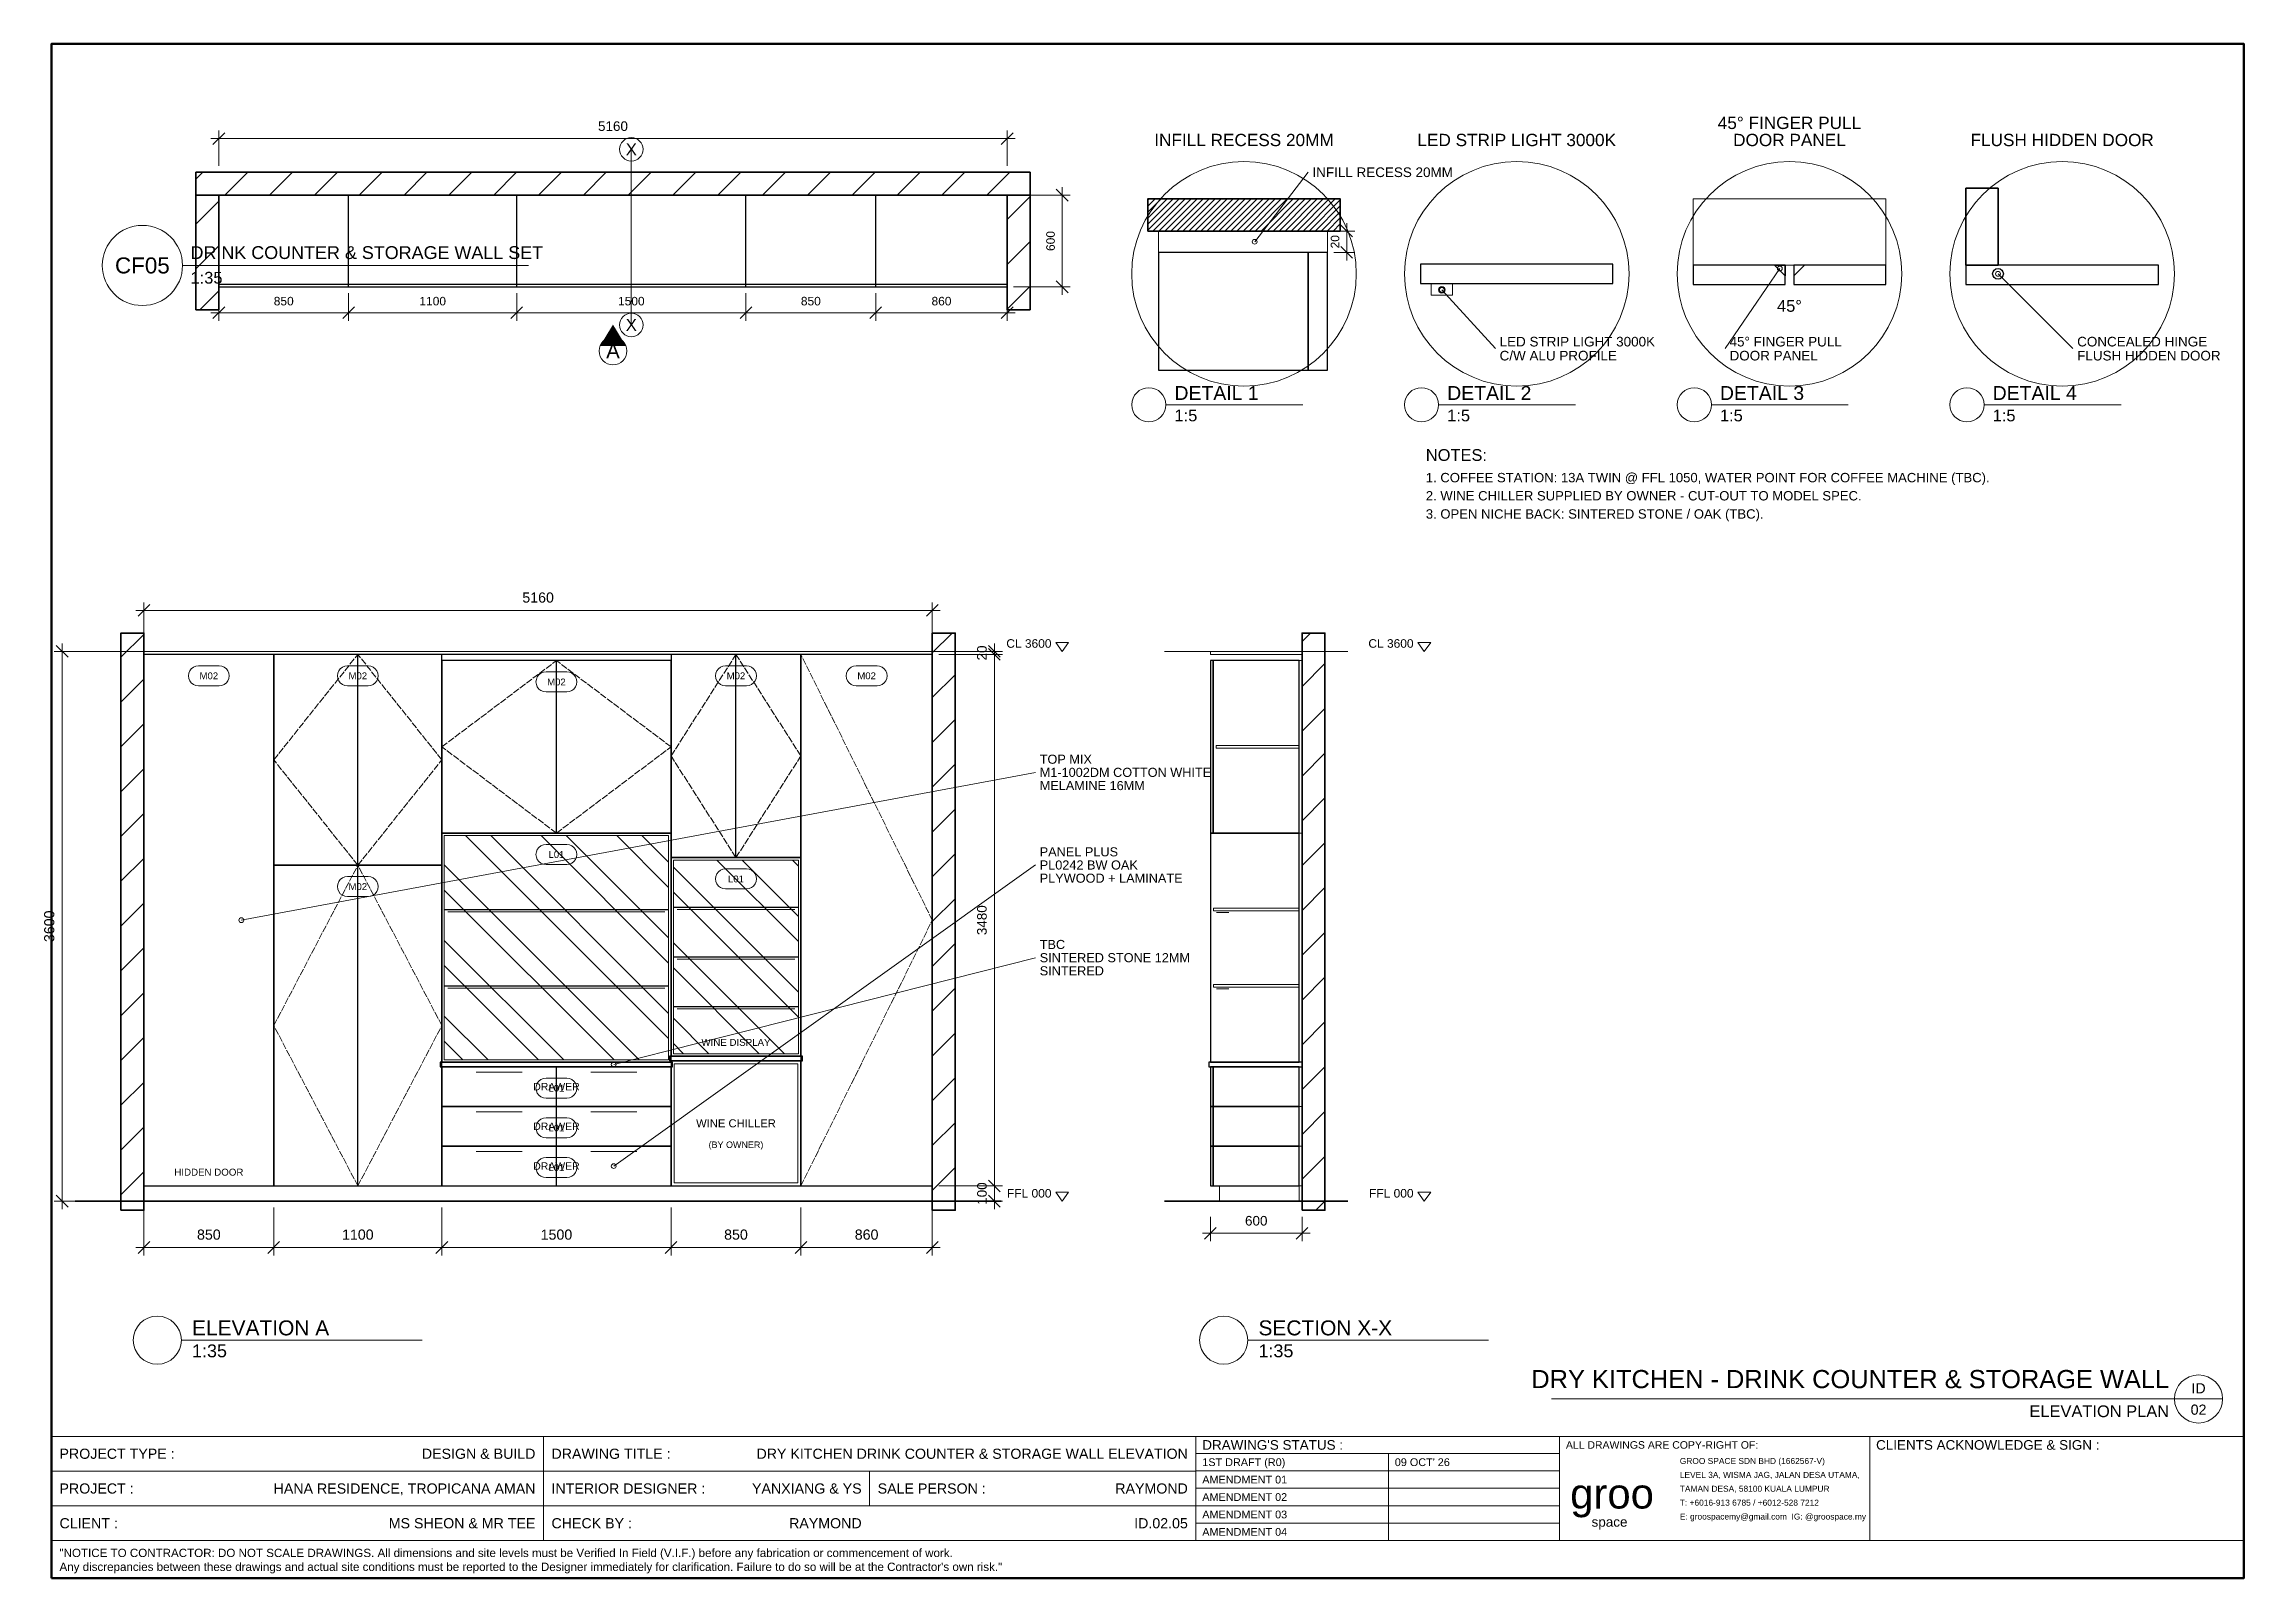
# Model space of a CAD drawing. Header units: millimetres. Extents: x 4 to 415, y 5 to 292.
import ezdxf
from ezdxf.enums import TextEntityAlignment as Align

# ---------------------------------------------------------------- set-up
doc = ezdxf.new("R2010")
doc.units = ezdxf.units.MM
doc.linetypes.add('DASHED', pattern=[1.524, 1.27, -0.254])
for name, color, linetype, lineweight in [('0-SHEET', 7, 'CONTINUOUS', 50), ('0-TITLE', 7, 'CONTINUOUS', 18), ('0-TITLE-TXT', 7, 'CONTINUOUS', 13), ('A-WALL', 250, 'CONTINUOUS', 35), ('I-CEIL', 7, 'CONTINUOUS', 18), ('I-DIM', 5, 'CONTINUOUS', 13), ('I-JOIN', 6, 'CONTINUOUS', 25), ('I-JOIN-ELEV', 7, 'CONTINUOUS', 25), ('I-JOIN-HATCH', 8, 'CONTINUOUS', 9), ('I-JOIN-HIDDEN', 6, 'DASHED', 13), ('I-JOIN-THIN', 7, 'CONTINUOUS', 13), ('I-LITE', 1, 'CONTINUOUS', 18), ('I-NOTE', 1, 'CONTINUOUS', 13), ('I-SYMB', 6, 'CONTINUOUS', 18), ('I-TAG', 5, 'CONTINUOUS', 13), ('I-TEXT', 7, 'CONTINUOUS', 13)]:
    doc.layers.add(name, color=color, linetype=linetype, lineweight=lineweight)
doc.styles.get("Standard").update_dxf_attribs({"font": 'arial.ttf'})

msp = doc.modelspace()

# ---------------------------------------------------------------- hatches: boundary and pattern name
at = {"layer": 'I-JOIN-HATCH'}
h = msp.add_hatch(dxfattribs=at)
h.set_pattern_fill('ANSI31', scale=1.8667)
h.paths.add_polyline_path([(32, 263.71), (188, 263.71), (188, 268), (32, 268)])
h = msp.add_hatch(dxfattribs=at)
h.set_pattern_fill('ANSI31', scale=1.8667)
h.paths.add_polyline_path([(32, 242.29), (36.29, 242.29), (36.29, 263.71), (32, 263.71)])
h = msp.add_hatch(dxfattribs=at)
h.set_pattern_fill('ANSI31', scale=1.8667)
h.paths.add_polyline_path([(183.71, 242.29), (188, 242.29), (188, 263.71), (183.71, 263.71)])
h = msp.add_hatch(dxfattribs=at)
h.set_pattern_fill('ANSI31', scale=0.25)
h.paths.add_polyline_path([(210, 257), (246, 257), (246, 263), (210, 263)])
h = msp.add_hatch(dxfattribs=at)
h.set_pattern_fill('ANSI31', scale=1.8667)
h.paths.add_polyline_path([(18, 73.79), (22.29, 73.79), (22.29, 181.79), (18, 181.79)])
h = msp.add_hatch(dxfattribs=at)
h.set_pattern_fill('ANSI31', scale=1.8667)
h.paths.add_polyline_path([(169.71, 73.79), (174, 73.79), (174, 181.79), (169.71, 181.79)])
h = msp.add_hatch(dxfattribs=at)
h.set_pattern_fill('ANSI31', scale=1.8667)
h.paths.add_polyline_path([(238.86, 73.79), (243.14, 73.79), (243.14, 181.79), (238.86, 181.79)])
h = msp.add_hatch(dxfattribs=at)
h.set_pattern_fill('ANSI32', scale=1.05, angle=90)
h.paths.add_polyline_path([(78.46, 101.96), (120.4, 101.96), (120.4, 143.9), (78.46, 143.9)])
h = msp.add_hatch(dxfattribs=at)
h.set_pattern_fill('ANSI32', scale=1.05, angle=90)
h.paths.add_polyline_path([(121.31, 103.1), (144.69, 103.1), (144.69, 139.33), (121.31, 139.33)])
at = {"layer": 'I-SYMB'}
h = msp.add_hatch(color=6, dxfattribs=at)
h.dxf.hatch_style = 1
h.paths.add_polyline_path([(110, 239.51), (107.58, 235.51), (112.42, 235.51)])

# ---------------------------------------------------------------- linework, layer by layer
at = {"layer": '0-SHEET'}
msp.add_lwpolyline([(5, 5), (415, 5), (415, 292), (5, 292)], close=True, dxfattribs=at)
at = {"layer": '0-TITLE'}
for p, q in [((5, 31.5), (415, 31.5)), ((97, 12), (97, 31.5)), ((219, 12), (219, 31.5)), ((287, 12), (287, 31.5)), ((345, 12), (345, 31.5)), ((5, 25), (219, 25)), ((158, 18.5), (158, 25)), ((219, 28.3), (287, 28.3)), ((219, 25.04), (287, 25.04)), ((255, 12), (255, 28.3)), ((219, 21.78), (287, 21.78)), ((5, 18.5), (219, 18.5)), ((219, 18.52), (287, 18.52)), ((219, 15.26), (287, 15.26)), ((5, 12), (415, 12))]:
    msp.add_line(p, q, dxfattribs=at)
at = {"layer": 'A-WALL'}
for p, q in [((9.43, 75.5), (182.57, 75.5)), ((213.14, 75.5), (247.43, 75.5))]:
    msp.add_line(p, q, dxfattribs=at)
for points in [[(32, 263.71), (188, 263.71), (188, 268), (32, 268)], [(32, 242.29), (36.29, 242.29), (36.29, 263.71), (32, 263.71)], [(183.71, 242.29), (188, 242.29), (188, 263.71), (183.71, 263.71)], [(363, 250.6), (369, 250.6), (369, 265), (363, 265)], [(210, 257), (246, 257), (246, 263), (210, 263)], [(18, 73.79), (22.29, 73.79), (22.29, 181.79), (18, 181.79)], [(169.71, 73.79), (174, 73.79), (174, 181.79), (169.71, 181.79)], [(238.86, 73.79), (243.14, 73.79), (243.14, 181.79), (238.86, 181.79)]]:
    msp.add_lwpolyline(points, close=True, dxfattribs=at)
at = {"layer": 'I-CEIL'}
for p, q in [((9.43, 178.36), (182.57, 178.36)), ((213.14, 178.36), (247.43, 178.36))]:
    msp.add_line(p, q, dxfattribs=at)
at = {"layer": 'I-DIM'}
for p, q in [((36.29, 269.2), (36.29, 275.79)), ((183.71, 269.2), (183.71, 275.79)), ((34.79, 274.29), (185.21, 274.29)), ((35.19, 273.19), (37.39, 275.39)), ((182.61, 273.19), (184.81, 275.39)), ((184.91, 263.71), (195.5, 263.71)), ((195.1, 262.61), (192.9, 264.81)), ((194, 245.07), (194, 265.21)), ((244.8, 257), (248.7, 257)), ((248.3, 255.9), (246.1, 258.1)), ((247.2, 251.5), (247.2, 258.5)), ((244.8, 253), (248.7, 253)), ((248.3, 251.9), (246.1, 254.1)), ((195.1, 245.47), (192.9, 247.67)), ((35.19, 240.61), (37.39, 242.81)), ((36.29, 245.37), (36.29, 240.21)), ((59.47, 240.61), (61.67, 242.81)), ((59.47, 240.61), (61.67, 242.81)), ((60.57, 245.37), (60.57, 240.21)), ((60.57, 245.37), (60.57, 240.21)), ((90.9, 240.61), (93.1, 242.81)), ((90.9, 240.61), (93.1, 242.81)), ((92, 245.37), (92, 240.21)), ((92, 245.37), (92, 240.21)), ((133.76, 240.61), (135.96, 242.81)), ((133.76, 240.61), (135.96, 242.81)), ((134.86, 245.37), (134.86, 240.21)), ((134.86, 245.37), (134.86, 240.21)), ((158.04, 240.61), (160.24, 242.81)), ((158.04, 240.61), (160.24, 242.81)), ((159.14, 245.37), (159.14, 240.21)), ((159.14, 245.37), (159.14, 240.21)), ((182.61, 240.61), (184.81, 242.81)), ((183.71, 245.37), (183.71, 240.21)), ((184.91, 246.57), (195.5, 246.57)), ((34.79, 241.71), (62.07, 241.71)), ((59.07, 241.71), (93.5, 241.71)), ((90.5, 241.71), (136.36, 241.71)), ((133.36, 241.71), (160.64, 241.71)), ((157.64, 241.71), (185.21, 241.71)), ((20.79, 186.02), (171.21, 186.02)), ((21.19, 184.92), (23.39, 187.12)), ((22.29, 179.56), (22.29, 187.52)), ((168.61, 184.92), (170.81, 187.12)), ((169.71, 179.56), (169.71, 187.52)), ((21.09, 178.36), (5.5, 178.36)), ((8.1, 177.26), (5.9, 179.46)), ((7, 74), (7, 179.86)), ((170.91, 178.36), (182.83, 178.36)), ((170.91, 177.79), (182.83, 177.79)), ((170.91, 177.79), (182.83, 177.79)), ((182.43, 177.26), (180.23, 179.46)), ((182.43, 176.69), (180.23, 178.89)), ((182.43, 176.69), (180.23, 178.89)), ((181.33, 176.29), (181.33, 179.86)), ((181.33, 76.86), (181.33, 179.29)), ((170.91, 78.36), (182.83, 78.36)), ((170.91, 78.36), (182.83, 78.36)), ((182.43, 77.26), (180.23, 79.46)), ((182.43, 77.26), (180.23, 79.46)), ((181.33, 74), (181.33, 79.86)), ((21.09, 75.5), (5.5, 75.5)), ((8.1, 74.4), (5.9, 76.6)), ((22.29, 74.3), (22.29, 65.33)), ((46.57, 74.3), (46.57, 65.33)), ((46.57, 74.3), (46.57, 65.33)), ((78, 74.3), (78, 65.33)), ((78, 74.3), (78, 65.33)), ((120.86, 74.3), (120.86, 65.33)), ((120.86, 74.3), (120.86, 65.33)), ((145.14, 74.3), (145.14, 65.33)), ((145.14, 74.3), (145.14, 65.33)), ((169.71, 74.3), (169.71, 65.33)), ((170.91, 75.5), (182.83, 75.5)), ((182.43, 74.4), (180.23, 76.6)), ((220.61, 68.4), (222.81, 70.6)), ((221.71, 72.59), (221.71, 68)), ((237.76, 68.4), (239.96, 70.6)), ((238.86, 72.59), (238.86, 68)), ((20.79, 66.83), (48.07, 66.83)), ((21.19, 65.73), (23.39, 67.93)), ((45.07, 66.83), (79.5, 66.83)), ((45.47, 65.73), (47.67, 67.93)), ((45.47, 65.73), (47.67, 67.93)), ((76.5, 66.83), (122.36, 66.83)), ((76.9, 65.73), (79.1, 67.93)), ((76.9, 65.73), (79.1, 67.93)), ((119.36, 66.83), (146.64, 66.83)), ((119.76, 65.73), (121.96, 67.93)), ((119.76, 65.73), (121.96, 67.93)), ((143.64, 66.83), (171.21, 66.83)), ((144.04, 65.73), (146.24, 67.93)), ((144.04, 65.73), (146.24, 67.93)), ((168.61, 65.73), (170.81, 67.93)), ((220.21, 69.5), (240.36, 69.5))]:
    msp.add_line(p, q, dxfattribs=at)
at = {"layer": 'I-JOIN'}
for p, q in [((36.29, 246.57), (36.29, 263.71)), ((60.57, 246.57), (60.57, 263.71)), ((92, 246.57), (92, 263.71)), ((134.86, 246.57), (134.86, 263.71)), ((159.14, 246.57), (159.14, 263.71)), ((36.29, 247.09), (183.71, 247.09))]:
    msp.add_line(p, q, dxfattribs=at)
msp.add_lwpolyline([(36.29, 246.57), (183.71, 246.57), (183.71, 263.71), (36.29, 263.71)], close=True, dxfattribs=at)
at = {"layer": 'I-JOIN-ELEV'}
for p, q in [((62.29, 138.36), (62.29, 177.79)), ((133, 139.79), (133, 177.79)), ((99.43, 144.36), (99.43, 176.64)), ((62.29, 78.36), (62.29, 138.36)), ((78.46, 130.07), (120.4, 130.07)), ((121.31, 130.5), (144.69, 130.5)), ((121.31, 121.21), (144.69, 121.21)), ((78.46, 115.79), (120.4, 115.79)), ((121.31, 111.93), (144.69, 111.93)), ((99.43, 93.21), (99.43, 100.64)), ((99.43, 85.79), (99.43, 93.21)), ((99.43, 78.36), (99.43, 85.79))]:
    msp.add_line(p, q, dxfattribs=at)
for points in [[(212, 231), (240, 231), (240, 253), (212, 253)], [(240, 231), (243.6, 231), (243.6, 253), (240, 253)], [(261, 247.2), (297, 247.2), (297, 250.8), (261, 250.8)], [(312, 247), (329.2, 247), (329.2, 250.6), (312, 250.6)], [(329.2, 250.6), (329.2, 248.6), (327.2, 250.6)], [(330.8, 247), (348, 247), (348, 250.6), (330.8, 250.6)], [(330.8, 250.6), (330.8, 248.6), (332.8, 250.6)], [(363, 247), (399, 247), (399, 250.6), (363, 250.6)], [(22.29, 78.36), (46.57, 78.36), (46.57, 177.79), (22.29, 177.79)], [(22.29, 78.36), (169.71, 78.36), (169.71, 177.79), (22.29, 177.79)], [(46.57, 138.36), (78, 138.36), (78, 177.79), (46.57, 177.79)], [(120.86, 139.79), (145.14, 139.79), (145.14, 177.79), (120.86, 177.79)], [(145.14, 78.36), (169.71, 78.36), (169.71, 177.79), (145.14, 177.79)], [(78, 144.36), (120.86, 144.36), (120.86, 176.64), (78, 176.64)], [(221.71, 144.36), (222.23, 144.36), (222.23, 176.64), (221.71, 176.64)], [(222.23, 144.36), (238.34, 144.36), (238.34, 176.64), (222.23, 176.64)], [(78, 101.5), (120.86, 101.5), (120.86, 144.36), (78, 144.36)], [(221.71, 101.5), (238.34, 101.5), (238.34, 144.36), (221.71, 144.36)], [(46.57, 78.36), (78, 78.36), (78, 138.36), (46.57, 138.36)], [(120.86, 102.64), (145.14, 102.64), (145.14, 139.79), (120.86, 139.79)], [(77.71, 100.64), (121.14, 100.64), (121.14, 101.5), (77.71, 101.5)], [(78, 93.21), (120.86, 93.21), (120.86, 100.64), (78, 100.64)], [(120.57, 101.79), (145.43, 101.79), (145.43, 102.64), (120.57, 102.64)], [(120.86, 78.36), (145.14, 78.36), (145.14, 101.79), (120.86, 101.79)], [(221.43, 100.64), (238.86, 100.64), (238.86, 101.5), (221.43, 101.5)], [(221.71, 93.21), (222.23, 93.21), (222.23, 100.64), (221.71, 100.64)], [(222.23, 93.21), (238.34, 93.21), (238.34, 100.64), (222.23, 100.64)], [(78, 85.79), (120.86, 85.79), (120.86, 93.21), (78, 93.21)], [(221.71, 85.79), (222.23, 85.79), (222.23, 93.21), (221.71, 93.21)], [(222.23, 85.79), (238.34, 85.79), (238.34, 93.21), (222.23, 93.21)], [(78, 78.36), (120.86, 78.36), (120.86, 85.79), (78, 85.79)], [(221.71, 78.36), (222.23, 78.36), (222.23, 85.79), (221.71, 85.79)], [(222.23, 78.36), (238.34, 78.36), (238.34, 85.79), (222.23, 85.79)]]:
    msp.add_lwpolyline(points, close=True, dxfattribs=at)
msp.add_circle((369, 249), 1, dxfattribs=at)
at = {"layer": 'I-JOIN-HIDDEN'}
for points in [[(62.29, 138.36), (46.57, 158.07), (62.29, 177.79)], [(62.29, 138.36), (78, 158.07), (62.29, 177.79)], [(133, 139.79), (120.86, 158.79), (133, 177.79)], [(133, 139.79), (145.14, 158.79), (133, 177.79)], [(145.14, 78.36), (169.71, 128.07), (145.14, 177.79)], [(99.43, 144.36), (78, 160.5), (99.43, 176.64)], [(99.43, 144.36), (120.86, 160.5), (99.43, 176.64)], [(62.29, 78.36), (46.57, 108.36), (62.29, 138.36)], [(62.29, 78.36), (78, 108.36), (62.29, 138.36)]]:
    msp.add_lwpolyline(points, dxfattribs=at)
at = {"layer": 'I-JOIN-THIN'}
for p, q in [((84.43, 99.64), (93, 99.64)), ((105.86, 99.64), (114.43, 99.64)), ((84.43, 92.21), (93, 92.21)), ((105.86, 92.21), (114.43, 92.21)), ((84.43, 84.79), (93, 84.79)), ((105.86, 84.79), (114.43, 84.79))]:
    msp.add_line(p, q, dxfattribs=at)
for points in [[(312, 250.6), (348, 250.6), (348, 263), (312, 263)], [(212, 253), (243.6, 253), (243.6, 257), (212, 257)], [(22.29, 177.79), (169.71, 177.79), (169.71, 178.36), (22.29, 178.36)], [(221.71, 177.79), (238.86, 177.79), (238.86, 178.36), (221.71, 178.36)], [(238.34, 144.36), (238.86, 144.36), (238.86, 176.64), (238.34, 176.64)], [(222.8, 160.24), (238.34, 160.24), (238.34, 160.76), (222.8, 160.76)], [(238.34, 101.5), (238.86, 101.5), (238.86, 144.36), (238.34, 144.36)], [(78.46, 101.96), (120.4, 101.96), (120.4, 143.9), (78.46, 143.9)], [(121.31, 103.1), (144.69, 103.1), (144.69, 139.33), (121.31, 139.33)], [(222.29, 129.81), (238.34, 129.81), (238.34, 130.33), (222.29, 130.33)], [(222.29, 115.53), (238.34, 115.53), (238.34, 116.04), (222.29, 116.04)], [(121.43, 78.93), (144.57, 78.93), (144.57, 101.21), (121.43, 101.21)], [(238.34, 93.21), (238.86, 93.21), (238.86, 100.64), (238.34, 100.64)], [(238.34, 85.79), (238.86, 85.79), (238.86, 93.21), (238.34, 93.21)], [(238.34, 78.36), (238.86, 78.36), (238.86, 85.79), (238.34, 85.79)], [(22.29, 75.5), (169.71, 75.5), (169.71, 78.36), (22.29, 78.36)], [(223.43, 75.5), (238.34, 75.5), (238.34, 78.36), (223.43, 78.36)]]:
    msp.add_lwpolyline(points, close=True, dxfattribs=at)
at = {"layer": 'I-LITE', "color": 1}
for p, q in [((79.14, 129.64), (119.71, 129.64)), ((122, 130.07), (144, 130.07)), ((222.86, 129.5), (225.14, 129.5)), ((122, 120.79), (144, 120.79)), ((79.14, 115.36), (119.71, 115.36)), ((222.86, 115.21), (225.14, 115.21)), ((122, 111.5), (144, 111.5))]:
    msp.add_line(p, q, dxfattribs=at)
msp.add_lwpolyline([(263, 245), (267, 245), (267, 247.2), (263, 247.2)], close=True, dxfattribs=at)
msp.add_circle((265, 246), 0.6, dxfattribs=at)
at = {"layer": 'I-NOTE', "color": 1}
for p, q in [((230, 255), (240, 268)), ((328.2, 250), (318, 235)), ((369, 249), (383, 235)), ((265, 246), (275, 235)), ((213.4, 224.5), (239, 224.5)), ((264.4, 224.5), (290, 224.5)), ((315.4, 224.5), (341, 224.5)), ((366.4, 224.5), (392, 224.5))]:
    msp.add_line(p, q, dxfattribs=at)
at = {"layer": 'I-NOTE', "color": 7}
for p, q in [((40.5, 128.07), (189, 155.73)), ((110.14, 82.07), (189, 138.4)), ((110.14, 101.07), (189, 121.06))]:
    msp.add_line(p, q, dxfattribs=at)
at = {"layer": 'I-NOTE', "color": 1}
for points in [[(194, 178.36), (192.8, 180.04), (195.2, 180.04)], [(261.71, 178.36), (260.51, 180.04), (262.91, 180.04)], [(194, 75.5), (192.8, 77.18), (195.2, 77.18)], [(261.71, 75.5), (260.51, 77.18), (262.91, 77.18)]]:
    msp.add_lwpolyline(points, close=True, dxfattribs=at)
for centre, radius in [((228, 249), 21), ((279, 249), 21), ((330, 249), 21), ((381, 249), 21), ((230, 255), 0.45), ((328.2, 250), 0.45), ((369, 249), 0.45), ((265, 246), 0.45), ((210.2, 224.5), 3.2), ((261.2, 224.5), 3.2), ((312.2, 224.5), 3.2), ((363.2, 224.5), 3.2)]:
    msp.add_circle(centre, radius, dxfattribs=at)
at = {"layer": 'I-NOTE', "color": 7}
for centre in [(40.5, 128.07), (110.14, 101.07), (110.14, 82.07)]:
    msp.add_circle(centre, 0.45, dxfattribs=at)
at = {"layer": 'I-SYMB', "color": 6}
msp.add_line((113.43, 239.43), (113.43, 272.29), dxfattribs=at)
for centre, radius in [((113.43, 272.29), 2.2), ((113.43, 239.43), 2.2), ((110, 234.57), 2.6)]:
    msp.add_circle(centre, radius, dxfattribs=at)
at = {"layer": 'I-TAG'}
for points in [[(32.48, 175.66), (31.99, 175.6), (31.54, 175.41), (31.15, 175.11), (30.85, 174.72), (30.67, 174.27), (30.6, 173.79), (30.67, 173.3), (30.85, 172.85), (31.15, 172.46), (31.54, 172.16), (31.99, 171.97), (32.48, 171.91), (36.38, 171.91), (36.86, 171.97), (37.32, 172.16), (37.7, 172.46), (38, 172.85), (38.19, 173.3), (38.25, 173.79), (38.19, 174.27), (38, 174.72), (37.7, 175.11), (37.32, 175.41), (36.86, 175.6), (36.38, 175.66)], [(60.34, 175.66), (59.85, 175.6), (59.4, 175.41), (59.01, 175.11), (58.71, 174.72), (58.52, 174.27), (58.46, 173.79), (58.52, 173.3), (58.71, 172.85), (59.01, 172.46), (59.4, 172.16), (59.85, 171.97), (60.34, 171.91), (64.24, 171.91), (64.72, 171.97), (65.17, 172.16), (65.56, 172.46), (65.86, 172.85), (66.05, 173.3), (66.11, 173.79), (66.05, 174.27), (65.86, 174.72), (65.56, 175.11), (65.17, 175.41), (64.72, 175.6), (64.24, 175.66)], [(97.48, 174.52), (96.99, 174.45), (96.54, 174.27), (96.15, 173.97), (95.85, 173.58), (95.67, 173.13), (95.6, 172.64), (95.67, 172.16), (95.85, 171.71), (96.15, 171.32), (96.54, 171.02), (96.99, 170.83), (97.48, 170.77), (101.38, 170.77), (101.86, 170.83), (102.32, 171.02), (102.7, 171.32), (103, 171.71), (103.19, 172.16), (103.25, 172.64), (103.19, 173.13), (103, 173.58), (102.7, 173.97), (102.32, 174.27), (101.86, 174.45), (101.38, 174.52)], [(131.05, 175.66), (130.56, 175.6), (130.11, 175.41), (129.72, 175.11), (129.43, 174.72), (129.24, 174.27), (129.18, 173.79), (129.24, 173.3), (129.43, 172.85), (129.72, 172.46), (130.11, 172.16), (130.56, 171.97), (131.05, 171.91), (134.95, 171.91), (135.44, 171.97), (135.89, 172.16), (136.28, 172.46), (136.57, 172.85), (136.76, 173.3), (136.82, 173.79), (136.76, 174.27), (136.57, 174.72), (136.28, 175.11), (135.89, 175.41), (135.44, 175.6), (134.95, 175.66)], [(155.48, 175.66), (154.99, 175.6), (154.54, 175.41), (154.15, 175.11), (153.85, 174.72), (153.67, 174.27), (153.6, 173.79), (153.67, 173.3), (153.85, 172.85), (154.15, 172.46), (154.54, 172.16), (154.99, 171.97), (155.48, 171.91), (159.38, 171.91), (159.86, 171.97), (160.32, 172.16), (160.7, 172.46), (161, 172.85), (161.19, 173.3), (161.25, 173.79), (161.19, 174.27), (161, 174.72), (160.7, 175.11), (160.32, 175.41), (159.86, 175.6), (159.38, 175.66)], [(97.48, 142.23), (96.99, 142.17), (96.54, 141.98), (96.15, 141.68), (95.85, 141.29), (95.67, 140.84), (95.6, 140.36), (95.67, 139.87), (95.85, 139.42), (96.15, 139.03), (96.54, 138.73), (96.99, 138.55), (97.48, 138.48), (101.38, 138.48), (101.86, 138.55), (102.32, 138.73), (102.7, 139.03), (103, 139.42), (103.19, 139.87), (103.25, 140.36), (103.19, 140.84), (103, 141.29), (102.7, 141.68), (102.32, 141.98), (101.86, 142.17), (101.38, 142.23)], [(60.34, 136.23), (59.85, 136.17), (59.4, 135.98), (59.01, 135.68), (58.71, 135.29), (58.52, 134.84), (58.46, 134.36), (58.52, 133.87), (58.71, 133.42), (59.01, 133.03), (59.4, 132.73), (59.85, 132.55), (60.34, 132.48), (64.24, 132.48), (64.72, 132.55), (65.17, 132.73), (65.56, 133.03), (65.86, 133.42), (66.05, 133.87), (66.11, 134.36), (66.05, 134.84), (65.86, 135.29), (65.56, 135.68), (65.17, 135.98), (64.72, 136.17), (64.24, 136.23)], [(131.05, 137.66), (130.56, 137.6), (130.11, 137.41), (129.72, 137.11), (129.43, 136.72), (129.24, 136.27), (129.18, 135.79), (129.24, 135.3), (129.43, 134.85), (129.72, 134.46), (130.11, 134.16), (130.56, 133.97), (131.05, 133.91), (134.95, 133.91), (135.44, 133.97), (135.89, 134.16), (136.28, 134.46), (136.57, 134.85), (136.76, 135.3), (136.82, 135.79), (136.76, 136.27), (136.57, 136.72), (136.28, 137.11), (135.89, 137.41), (135.44, 137.6), (134.95, 137.66)], [(97.48, 98.52), (96.99, 98.45), (96.54, 98.27), (96.15, 97.97), (95.85, 97.58), (95.67, 97.13), (95.6, 96.64), (95.67, 96.16), (95.85, 95.71), (96.15, 95.32), (96.54, 95.02), (96.99, 94.83), (97.48, 94.77), (101.38, 94.77), (101.86, 94.83), (102.32, 95.02), (102.7, 95.32), (103, 95.71), (103.19, 96.16), (103.25, 96.64), (103.19, 97.13), (103, 97.58), (102.7, 97.97), (102.32, 98.27), (101.86, 98.45), (101.38, 98.52)], [(97.48, 91.09), (96.99, 91.03), (96.54, 90.84), (96.15, 90.54), (95.85, 90.15), (95.67, 89.7), (95.6, 89.21), (95.67, 88.73), (95.85, 88.28), (96.15, 87.89), (96.54, 87.59), (96.99, 87.4), (97.48, 87.34), (101.38, 87.34), (101.86, 87.4), (102.32, 87.59), (102.7, 87.89), (103, 88.28), (103.19, 88.73), (103.25, 89.21), (103.19, 89.7), (103, 90.15), (102.7, 90.54), (102.32, 90.84), (101.86, 91.03), (101.38, 91.09)], [(97.48, 83.66), (96.99, 83.6), (96.54, 83.41), (96.15, 83.11), (95.85, 82.72), (95.67, 82.27), (95.6, 81.79), (95.67, 81.3), (95.85, 80.85), (96.15, 80.46), (96.54, 80.16), (96.99, 79.97), (97.48, 79.91), (101.38, 79.91), (101.86, 79.97), (102.32, 80.16), (102.7, 80.46), (103, 80.85), (103.19, 81.3), (103.25, 81.79), (103.19, 82.27), (103, 82.72), (102.7, 83.11), (102.32, 83.41), (101.86, 83.6), (101.38, 83.66)]]:
    msp.add_lwpolyline(points, close=True, dxfattribs=at)
at = {"layer": 'I-TEXT'}
for p, q in [((29.5, 250.57), (94.2, 250.57)), ((29.29, 49.5), (74.29, 49.5)), ((228.71, 49.5), (273.71, 49.5)), ((285.5, 38.5), (402, 38.5)), ((402, 38.5), (411, 38.5))]:
    msp.add_line(p, q, dxfattribs=at)
for centre, radius in [((22, 250.57), 7.5), ((24.79, 49.5), 4.5), ((224.21, 49.5), 4.5), ((406.5, 38.5), 4.5)]:
    msp.add_circle(centre, radius, dxfattribs=at)

# ---------------------------------------------------------------- texts
at = {"layer": '0-TITLE-TXT'}
for s, height, p in [('PROJECT TYPE :', 1.9, (6.5, 28.25)), ('DRAWING TITLE :', 1.9, (98.5, 28.25)), ("DRAWING'S STATUS :", 1.8, (220.2, 29.9)), ('ALL DRAWINGS ARE COPY-RIGHT OF:', 1.4, (288.2, 29.9)), ('CLIENTS ACKNOWLEDGE & SIGN :', 1.8, (346.2, 29.9)), ('1ST DRAFT (R0)', 1.45, (220.2, 26.67)), ("09 OCT' 26", 1.45, (256.2, 26.67)), ('GROO SPACE SDN BHD (1662567-V)', 1.12, (309.5, 26.9)), ('LEVEL 3A, WISMA JAG, JALAN DESA UTAMA,', 1.12, (309.5, 24.3)), ('PROJECT :', 1.9, (6.5, 21.75)), ('INTERIOR DESIGNER :', 1.9, (98.5, 21.75)), ('SALE PERSON :', 1.9, (159.5, 21.75)), ('AMENDMENT 01', 1.45, (220.2, 23.41)), ('AMENDMENT 02', 1.45, (220.2, 20.15)), ('TAMAN DESA, 58100 KUALA LUMPUR', 1.12, (309.5, 21.7)), ('AMENDMENT 03', 1.45, (220.2, 16.89)), ('T: +6016-913 6785 / +6012-528 7212', 1.12, (309.5, 19.1)), ('E: groospacemy@gmail.com  IG: @groospace.my', 1.12, (309.5, 16.5)), ('CLIENT :', 1.9, (6.5, 15.25)), ('CHECK BY :', 1.9, (98.5, 15.25)), ('AMENDMENT 04', 1.45, (220.2, 13.63)), ('"NOTICE TO CONTRACTOR: DO NOT SCALE DRAWINGS. All dimensions and site levels must be Verified In Field (V.I.F.) before any fabrication or commencement of work.', 1.55, (6.5, 9.7)), ('Any discrepancies between these drawings and actual site conditions must be reported to the Designer immediately for clarification. Failure to do so will be at the Contractor\'s own risk."', 1.55, (6.5, 7.1))]:
    msp.add_text(s, height=height, dxfattribs=at).set_placement(p, align=Align.MIDDLE_LEFT)
for s, p in [('DESIGN & BUILD', (95.5, 28.25)), ('DRY KITCHEN DRINK COUNTER & STORAGE WALL ELEVATION', (217.5, 28.25)), ('HANA RESIDENCE, TROPICANA AMAN', (95.5, 21.75)), ('YANXIANG & YS', (156.5, 21.75)), ('RAYMOND', (217.5, 21.75)), ('MS SHEON & MR TEE', (95.5, 15.25)), ('RAYMOND', (156.5, 15.25)), ('ID.02.05', (217.5, 15.25))]:
    msp.add_text(s, height=1.9, dxfattribs=at).set_placement(p, align=Align.MIDDLE_RIGHT)
for s, height, p in [('groo', 5.6, (289, 18)), ('space', 1.8, (293, 14.6))]:
    msp.add_text(s, height=height, dxfattribs=at).set_placement(p)
at = {"layer": 'I-DIM'}
for s, height, p in [('5160', 1.8, (110, 275.19)), ('850', 1.6, (48.43, 242.61)), ('1100', 1.6, (76.29, 242.61)), ('1500', 1.6, (113.43, 242.61)), ('850', 1.6, (147, 242.61)), ('860', 1.6, (171.43, 242.61)), ('5160', 1.9, (96, 186.92)), ('850', 1.9, (34.43, 67.73)), ('1100', 1.9, (62.29, 67.73)), ('1500', 1.9, (99.43, 67.73)), ('850', 1.9, (133, 67.73)), ('860', 1.9, (157.43, 67.73)), ('600', 1.8, (230.29, 70.4))]:
    msp.add_text(s, height=height, dxfattribs=at).set_placement(p, align=Align.BOTTOM_CENTER)
for s, height, p in [('600', 1.6, (193.1, 255.14)), ('20', 1.6, (246.3, 255)), ('20', 1.8, (180.43, 178.07)), ('3600', 1.9, (6.1, 126.93)), ('3480', 1.8, (180.43, 128.07)), ('100', 1.8, (180.43, 76.93))]:
    msp.add_text(s, height=height, rotation=90, dxfattribs=at).set_placement(p, align=Align.BOTTOM_CENTER)
at = {"layer": 'I-NOTE', "color": 1}
for s, p in [('45° FINGER PULL', (330, 275.4)), ('INFILL RECESS 20MM', (228, 272.2)), ('LED STRIP LIGHT 3000K', (279, 272.2)), ('DOOR PANEL', (330, 272.2)), ('FLUSH HIDDEN DOOR', (381, 272.2))]:
    msp.add_text(s, height=2.3, dxfattribs=at).set_placement(p, align=Align.BOTTOM_CENTER)
for s, height, p in [('INFILL RECESS 20MM', 1.8, (240.8, 268)), ('C/W ALU PROFILE', 1.8, (275.8, 233.69)), ('LED STRIP LIGHT 3000K', 1.8, (275.8, 236.31)), ('45° FINGER PULL', 1.8, (318.8, 236.31)), ('DOOR PANEL', 1.8, (318.8, 233.69)), ('CONCEALED HINGE', 1.8, (383.8, 236.31)), ('FLUSH HIDDEN DOOR', 1.8, (383.8, 233.69)), ('MELAMINE 16MM', 1.7, (189.8, 153.26)), ('PLYWOOD + LAMINATE', 1.7, (189.8, 135.93)), ('SINTERED', 1.7, (189.8, 118.6))]:
    msp.add_text(s, height=height, dxfattribs=at).set_placement(p, align=Align.MIDDLE_LEFT)
msp.add_text('45°', height=2.2, dxfattribs=at).set_placement((330, 243), align=Align.MIDDLE_CENTER)
for s, height, p in [('DETAIL 1', 2.6, (215, 225.4)), ('DETAIL 2', 2.6, (266, 225.4)), ('DETAIL 3', 2.6, (317, 225.4)), ('DETAIL 4', 2.6, (368, 225.4)), ('1:5', 2.2, (215, 221.4)), ('1:5', 2.2, (266, 221.4)), ('1:5', 2.2, (317, 221.4)), ('1:5', 2.2, (368, 221.4)), ('NOTES:', 2.2, (262, 214)), ('1. COFFEE STATION: 13A TWIN @ FFL 1050, WATER POINT FOR COFFEE MACHINE (TBC).', 1.75, (262, 210)), ('2. WINE CHILLER SUPPLIED BY OWNER - CUT-OUT TO MODEL SPEC.', 1.75, (262, 206.6)), ('3. OPEN NICHE BACK: SINTERED STONE / OAK (TBC).', 1.75, (262, 203.2))]:
    msp.add_text(s, height=height, dxfattribs=at).set_placement(p)
at = {"layer": 'I-NOTE', "color": 7}
for s, p in [('TOP MIX', (189.8, 158.19)), ('M1-1002DM COTTON WHITE', (189.8, 155.73)), ('PANEL PLUS', (189.8, 140.86)), ('PL0242 BW OAK', (189.8, 138.4)), ('TBC', (189.8, 123.53)), ('SINTERED STONE 12MM', (189.8, 121.06))]:
    msp.add_text(s, height=1.7, dxfattribs=at).set_placement(p, align=Align.MIDDLE_LEFT)
at = {"layer": 'I-SYMB', "color": 6}
for s, height, p in [('X', 2.2, (113.43, 272.29)), ('X', 2.2, (113.43, 239.43)), ('A', 2.73, (110, 234.57))]:
    msp.add_text(s, height=height, dxfattribs=at).set_placement(p, align=Align.MIDDLE_CENTER)
at = {"layer": 'I-TAG'}
for s, p in [('M02', (34.43, 173.79)), ('M02', (62.29, 173.79)), ('M02', (99.43, 172.64)), ('M02', (133, 173.79)), ('M02', (157.43, 173.79)), ('L01', (99.43, 140.36)), ('L01', (133, 135.79)), ('M02', (62.29, 134.36)), ('L01', (99.43, 96.64)), ('L01', (99.43, 89.21)), ('L01', (99.43, 81.79))]:
    msp.add_text(s, height=1.275, dxfattribs=at).set_placement(p, align=Align.MIDDLE_CENTER)
at = {"layer": 'I-TEXT'}
for s, height, p in [('CF05', 3, (22, 250.57)), ('WINE DISPLAY', 1.3, (133, 105.21)), ('DRAWER', 1.4, (99.43, 96.93)), ('WINE CHILLER', 1.5, (133, 90.07)), ('DRAWER', 1.4, (99.43, 89.5)), ('(BY OWNER)', 1.2, (133, 86.07)), ('DRAWER', 1.4, (99.43, 82.07)), ('HIDDEN DOOR', 1.3, (34.43, 80.93)), ('ID', 1.9, (406.5, 40.5)), ('02', 1.9, (406.5, 36.5))]:
    msp.add_text(s, height=height, dxfattribs=at).set_placement(p, align=Align.MIDDLE_CENTER)
for s, height, p in [('DRINK COUNTER & STORAGE WALL SET', 2.4, (31, 251.77)), ('1:35', 2.2, (31, 247.17)), ('ELEVATION A', 2.8, (31.29, 50.4)), ('SECTION X-X', 2.8, (230.71, 50.4)), ('1:35', 2.4, (31.29, 46.3)), ('1:35', 2.4, (230.71, 46.3))]:
    msp.add_text(s, height=height, dxfattribs=at).set_placement(p)
for s, height, p in [('CL 3600', 1.6, (192, 178.56)), ('CL 3600', 1.6, (259.71, 178.56)), ('FFL 000', 1.6, (192, 75.7)), ('FFL 000', 1.6, (259.71, 75.7)), ('DRY KITCHEN - DRINK COUNTER & STORAGE WALL', 3.4, (401, 39.5))]:
    msp.add_text(s, height=height, dxfattribs=at).set_placement(p, align=Align.BOTTOM_RIGHT)
msp.add_text('ELEVATION PLAN', height=2.2, dxfattribs=at).set_placement((401, 37.3), align=Align.TOP_RIGHT)

doc.saveas('drawing.dxf')
